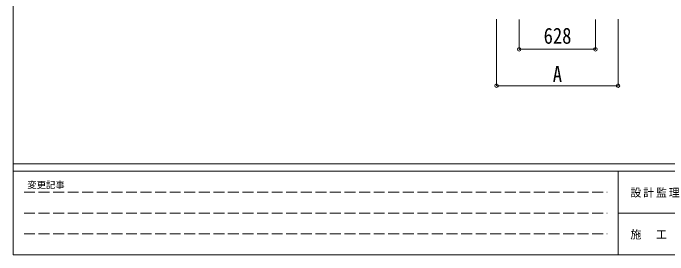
# Model space of a CAD drawing. Units: millimetres at full size, sheet at 1:30; details may follow other scales. Extents: x -8432 to 8432, y -5820 to 5820.
# Drawn here: x -8432 to -3039, y -5820 to -3826 of the extents above; entities that cross this region are included whole.
import ezdxf
from ezdxf.enums import TextEntityAlignment as Align

# ---------------------------------------------------------------- set-up
doc = ezdxf.new("R2010")
doc.units = ezdxf.units.MM
doc.header["$LTSCALE"] = 30
doc.header["$PDMODE"] = 32
doc.header["$PDSIZE"] = 30
doc.linetypes.add('DASHED3', pattern=[4, 3, -1])
doc.layers.add('0-6_OTH_LINE', color=4, linetype='Continuous', lineweight=9)
doc.layers.add('F-0_240', color=7, linetype='Continuous', lineweight=9)
doc.styles.add('ＭＳ ゴシック', font='')
doc.styles.get('ＭＳ ゴシック').set_extended_font_data('MS Gothic')

msp = doc.modelspace()

# ---------------------------------------------------------------- linework, layer by layer
at = {"layer": '0-6_OTH_LINE', "color": 6}
for p, q in [((-4449.73, -4424.48), (-4449.73, -3875.48)), ((-4263.73, -4124.48), (-4263.73, -3878.17)), ((-3635.73, -4124.48), (-3635.73, -3878.17)), ((-3449.73, -4424.48), (-3449.73, -3875.48)), ((-4263.73, -4124.48), (-3635.73, -4124.48)), ((-3449.73, -4424.48), (-4449.73, -4424.48))]:
    msp.add_line(p, q, dxfattribs=at)
for p in [(-4263.73, -4124.48), (-3635.73, -4124.48), (-4449.73, -4424.48), (-3449.73, -4424.48)]:
    msp.add_point(p, dxfattribs=at)
at = {"layer": 'F-0_240', "color": 5}
for p, q in [((-8432.06, 5820), (-8432.06, -5820)), ((-8432.06, -5070), (8007.94, -5070)), ((-8432.06, -5130), (5341.19, -5130)), ((-3448.82, -5130), (-3448.82, -5820)), ((-3448.82, -5475), (2701.18, -5475)), ((-8432.06, -5820), (8007.94, -5820))]:
    msp.add_line(p, q, dxfattribs=at)
at = {"layer": 'F-0_240', "color": 4, "linetype": 'DASHED3'}
for p, q in [((-8342.06, -5302.5), (-3538.82, -5302.5)), ((-8342.06, -5475), (-3538.82, -5475)), ((-8342.06, -5647.5), (-3538.82, -5647.5))]:
    msp.add_line(p, q, dxfattribs=at)

# ---------------------------------------------------------------- texts
at = {"layer": '0-6_OTH_LINE', "color": 7, "style": 'ＭＳ ゴシック', "width": 0.85}
for s, p in [('628', (-4062.23, -4118.48)), ('A', (-3987.23, -4434.48))]:
    msp.add_text(s, height=132, dxfattribs=at).set_placement(p, align=Align.BOTTOM_LEFT)
at = {"layer": 'F-0_240', "style": 'ＭＳ ゴシック'}
msp.add_text('変更記事', height=54.99, dxfattribs=at).set_placement((-8314.83, -5287.5), align=Align.BOTTOM_LEFT)
at = {"layer": 'F-0_240', "char_height": 65.98, "attachment_point": 7, "style": 'ＭＳ ゴシック'}
for s, insert in [('\\T1.17;設計監理', (-3347.49, -5347.5)), ('\\T1.17;施\u3000工', (-3347.49, -5692.5))]:
    msp.add_mtext(s, dxfattribs=dict(at, insert=insert))

doc.saveas('drawing.dxf')
